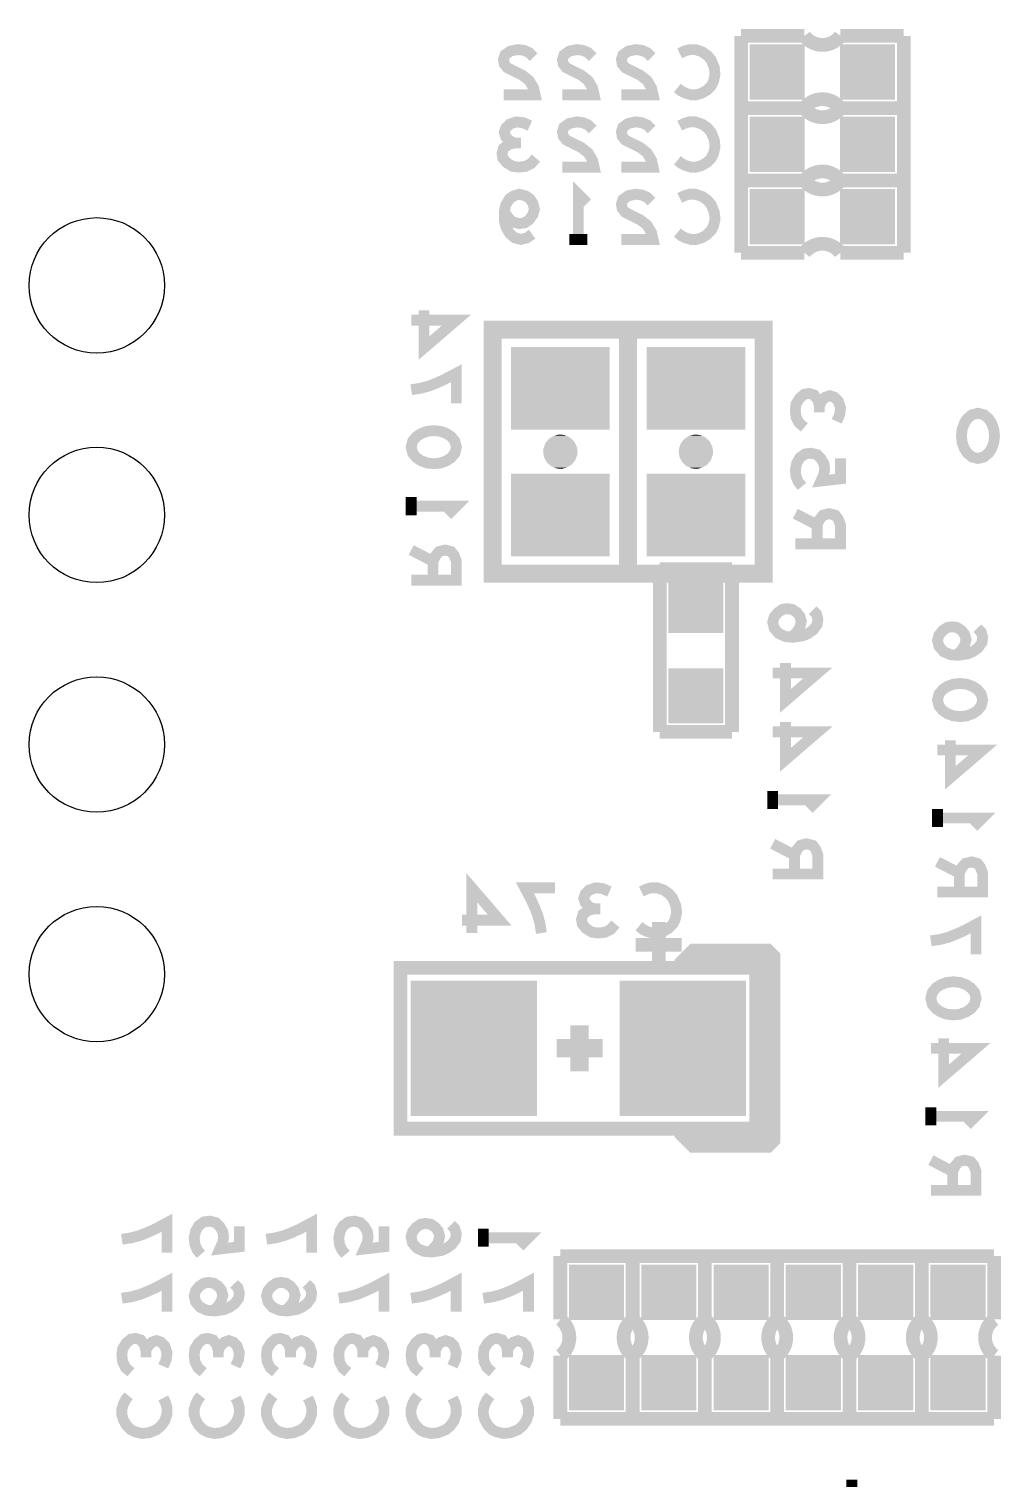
# Model space of a CAD drawing. Extents: x 0 to 200, y -10 to 130.
# Drawn here: x 123.52 to 134.28, y 34.83 to 50.88 of the extents above; entities that cross this region are included whole.
import ezdxf

# ---------------------------------------------------------------- set-up
doc = ezdxf.new("R2010")
doc.units = 0
doc.layers.get('0').update_dxf_attribs({"linetype": 'CONTINUOUS'})
doc.layers.add('MASK_BOTTOM_ART', color=6, linetype='CONTINUOUS')
doc.layers.add('SILK_BOTTOM_ART', color=5, linetype='CONTINUOUS')

# ---------------------------------------------------------------- blocks, each defined once
blk = doc.blocks.new('SQUARE_586')
blk.add_solid([(0.3048, 0.3048), (0.3048, -0.3048), (-0.3048, 0.3048), (-0.3048, -0.3048)])
blk = doc.blocks.new('RECTANGLE_467')
blk.add_solid([(0.5461, 0.4572), (0.5461, -0.4572), (-0.5461, 0.4572), (-0.5461, -0.4572)])
blk = doc.blocks.new('RECTANGLE_589')
blk.add_solid([(0.6985, 0.7493), (0.6985, -0.7493), (-0.6985, 0.7493), (-0.6985, -0.7493)])
blk = doc.blocks.new('ROUND_443')
blk.add_circle((0, 0), 0.749)

msp = doc.modelspace()

# ---------------------------------------------------------------- linework, layer by layer
at = {"layer": 'SILK_BOTTOM_ART'}
for points, const_width in [([(131.4, 50.8), (131.4, 50)], 0.1524), ([(132.1, 50.8), (131.4, 50.8)], 0.1524), ([(133.2, 50.8), (132.5, 50.8)], 0.1524), ([(133.2, 50), (133.2, 50.8)], 0.1524), ([(129.1047, 50.565), (129.0547, 50.615), (128.9964, 50.64), (128.9297, 50.6483), (128.8464, 50.6316), (128.7881, 50.59), (128.7714, 50.54), (128.7797, 50.49), (128.8131, 50.4483), (128.9797, 50.365), (129.0547, 50.3066), (129.1047, 50.2233), (129.1214, 50.1483), (128.7714, 50.1483)], 0.12), ([(129.7571, 50.565), (129.7071, 50.615), (129.6488, 50.64), (129.5821, 50.6483), (129.4988, 50.6316), (129.4405, 50.59), (129.4238, 50.54), (129.4321, 50.49), (129.4655, 50.4483), (129.6321, 50.365), (129.7071, 50.3066), (129.7571, 50.2233), (129.7738, 50.1483), (129.4238, 50.1483)], 0.12), ([(130.4095, 50.565), (130.3595, 50.615), (130.3012, 50.64), (130.2345, 50.6483), (130.1512, 50.6316), (130.0929, 50.59), (130.0762, 50.54), (130.0845, 50.49), (130.1179, 50.4483), (130.2845, 50.365), (130.3595, 50.3066), (130.4095, 50.2233), (130.4262, 50.1483), (130.0762, 50.1483)], 0.12), ([(130.7203, 50.6066), (130.7703, 50.6316), (130.8286, 50.6483), (130.8953, 50.6483), (130.9703, 50.6233), (131.0286, 50.5816), (131.0703, 50.5316), (131.1036, 50.4483), (131.1119, 50.3733), (131.0953, 50.2983), (131.0703, 50.2483), (131.0203, 50.1983), (130.9619, 50.165), (130.9036, 50.1483), (130.8453, 50.1483), (130.7869, 50.165), (130.7369, 50.19), (130.6953, 50.2233)], 0.12), ([(131.4, 50), (132.1, 50)], 0.1524), ([(131.4, 50), (131.4, 49.2)], 0.1524), ([(132.1, 50), (131.4, 50)], 0.1524), ([(132.5, 50), (133.2, 50)], 0.1524), ([(133.2, 50), (132.5, 50)], 0.1524), ([(133.2, 49.2), (133.2, 50)], 0.1524), ([(128.8881, 49.615), (128.8381, 49.64), (128.7964, 49.6816), (128.7797, 49.7316), (128.7964, 49.7816), (128.8381, 49.8233), (128.9131, 49.8483), (128.9881, 49.84), (129.0631, 49.8066)], 0.12), ([(129.7571, 49.765), (129.7071, 49.815), (129.6488, 49.84), (129.5821, 49.8483), (129.4988, 49.8316), (129.4405, 49.79), (129.4238, 49.74), (129.4321, 49.69), (129.4655, 49.6483), (129.6321, 49.565), (129.7071, 49.5066), (129.7571, 49.4233), (129.7738, 49.3483), (129.4238, 49.3483)], 0.12), ([(130.4095, 49.765), (130.3595, 49.815), (130.3012, 49.84), (130.2345, 49.8483), (130.1512, 49.8316), (130.0929, 49.79), (130.0762, 49.74), (130.0845, 49.69), (130.1179, 49.6483), (130.2845, 49.565), (130.3595, 49.5066), (130.4095, 49.4233), (130.4262, 49.3483), (130.0762, 49.3483)], 0.12), ([(130.7203, 49.8066), (130.7703, 49.8316), (130.8286, 49.8483), (130.8953, 49.8483), (130.9703, 49.8233), (131.0286, 49.7816), (131.0703, 49.7316), (131.1036, 49.6483), (131.1119, 49.5733), (131.0953, 49.4983), (131.0703, 49.4483), (131.0203, 49.3983), (130.9619, 49.365), (130.9036, 49.3483), (130.8453, 49.3483), (130.7869, 49.365), (130.7369, 49.39), (130.6953, 49.4233)], 0.12), ([(129.1297, 49.4483), (129.0797, 49.39), (129.0131, 49.3566), (128.9381, 49.3483), (128.8714, 49.3566), (128.8047, 49.3983), (128.7631, 49.4483), (128.7547, 49.4983), (128.7714, 49.5566), (128.8297, 49.5983), (128.8881, 49.615), (128.9631, 49.615)], 0.12), ([(131.4, 49.2), (131.4, 48.4)], 0.1524), ([(132.1, 49.2), (131.4, 49.2)], 0.1524), ([(131.4, 49.2), (132.1, 49.2)], 0.1524), ([(133.2, 49.2), (132.5, 49.2)], 0.1524), ([(132.5, 49.2), (133.2, 49.2)], 0.1524), ([(133.2, 48.4), (133.2, 49.2)], 0.1524), ([(129.0881, 48.6066), (129.0297, 48.565), (128.9631, 48.5483), (128.8964, 48.565), (128.8381, 48.615), (128.7964, 48.69), (128.7797, 48.765), (128.7797, 48.8566), (128.7964, 48.9316), (128.8381, 48.9983), (128.8881, 49.0316), (128.9464, 49.0483), (129.0131, 49.0316), (129.0631, 48.9983), (129.0964, 48.9483), (129.1131, 48.8816), (129.0964, 48.8233), (129.0547, 48.765), (129.0047, 48.7316), (128.9464, 48.7233), (128.8797, 48.74), (128.8297, 48.7816), (128.7797, 48.8566)], 0.12), ([(129.5988, 48.5483), (129.5988, 49.0483), (129.6988, 48.9483)], 0.12), ([(130.4095, 48.965), (130.3595, 49.015), (130.3012, 49.04), (130.2345, 49.0483), (130.1512, 49.0316), (130.0929, 48.99), (130.0762, 48.94), (130.0845, 48.89), (130.1179, 48.8483), (130.2845, 48.765), (130.3595, 48.7066), (130.4095, 48.6233), (130.4262, 48.5483), (130.0762, 48.5483)], 0.12), ([(130.7203, 49.0066), (130.7703, 49.0316), (130.8286, 49.0483), (130.8953, 49.0483), (130.9703, 49.0233), (131.0286, 48.9816), (131.0703, 48.9316), (131.1036, 48.8483), (131.1119, 48.7733), (131.0953, 48.6983), (131.0703, 48.6483), (131.0203, 48.5983), (130.9619, 48.565), (130.9036, 48.5483), (130.8453, 48.5483), (130.7869, 48.565), (130.7369, 48.59), (130.6953, 48.6233)], 0.12), ([(129.6988, 48.5483), (129.4988, 48.5483)], 0.12), ([(131.4, 48.4), (132.1, 48.4)], 0.1524), ([(132.5, 48.4), (133.2, 48.4)], 0.1524), ([(127.75, 47.6548), (128.25, 47.6548), (127.8917, 47.3465), (127.8917, 47.7631)], 0.12), ([(128.65, 47.55), (130.15, 47.55), (130.15, 44.85), (128.65, 44.85), (128.65, 47.55)], 0.2), ([(131.65, 44.85), (130.15, 44.85), (130.15, 47.55), (131.65, 47.55), (131.65, 44.85)], 0.2), ([(127.75, 46.8857), (127.8583, 46.9024), (127.95, 46.9274), (128.0333, 46.9607), (128.125, 47.0024), (128.25, 47.0691), (128.25, 46.7357)], 0.12), ([(132.1, 46.4691), (132.0417, 46.5191), (132.0083, 46.5857), (132, 46.6607), (132.0083, 46.7274), (132.05, 46.7941), (132.1, 46.8357), (132.15, 46.8441), (132.2083, 46.8274), (132.25, 46.7691), (132.2667, 46.7107), (132.2667, 46.6357)], 0.12), ([(132.2667, 46.7107), (132.2917, 46.7607), (132.3333, 46.8024), (132.3833, 46.8191), (132.4333, 46.8024), (132.475, 46.7607), (132.5, 46.6857), (132.4917, 46.6107), (132.4583, 46.5357)], 0.12), ([(134.0214, 46.625), (134.0881, 46.6083), (134.1381, 46.5667), (134.1714, 46.5167), (134.1964, 46.45), (134.2047, 46.375), (134.1964, 46.3), (134.1714, 46.2333), (134.1381, 46.1833), (134.0881, 46.1417), (134.0214, 46.125), (133.9547, 46.1417), (133.9047, 46.1833), (133.8714, 46.2333), (133.8464, 46.3), (133.8381, 46.375), (133.8464, 46.45), (133.8714, 46.5167), (133.9047, 46.5667), (133.9547, 46.6083), (134.0214, 46.625)], 0.12), ([(128.25, 46.25), (128.2333, 46.1833), (128.1917, 46.1333), (128.1417, 46.1), (128.075, 46.075), (128, 46.0667), (127.925, 46.075), (127.8583, 46.1), (127.8083, 46.1333), (127.7667, 46.1833), (127.75, 46.25), (127.7667, 46.3167), (127.8083, 46.3667), (127.8583, 46.4), (127.925, 46.425), (128, 46.4333), (128.075, 46.425), (128.1417, 46.4), (128.1917, 46.3667), (128.2333, 46.3167), (128.25, 46.25)], 0.12), ([(132.075, 45.8167), (132.0333, 45.8667), (132.0083, 45.925), (132, 46), (132.0167, 46.075), (132.05, 46.1333), (132.1083, 46.175), (132.175, 46.1833), (132.2417, 46.1667), (132.2833, 46.125), (132.3167, 46.0667), (132.325, 46.0083), (132.3167, 45.95), (132.2833, 45.875), (132.5, 45.9), (132.5, 46.125)], 0.12), ([(127.75, 45.4976), (127.75, 45.6976)], 0.12), ([(127.75, 45.5976), (128.25, 45.5976), (128.15, 45.4976)], 0.12), ([(132, 45.1809), (132.5, 45.1809), (132.5, 45.3893), (132.475, 45.4559), (132.4417, 45.4976), (132.375, 45.5143), (132.3083, 45.4976), (132.2667, 45.4476), (132.2417, 45.3893), (132.2417, 45.1809)], 0.12), ([(132.2417, 45.3893), (132, 45.5143)], 0.12), ([(127.75, 44.7785), (128.25, 44.7785), (128.25, 44.9869), (128.225, 45.0535), (128.1917, 45.0952), (128.125, 45.1119), (128.0583, 45.0952), (128.0167, 45.0452), (127.9917, 44.9869), (127.9917, 44.7785)], 0.12), ([(127.9917, 44.9869), (127.75, 45.1119)], 0.12), ([(131.3, 44.9), (130.5, 44.9)], 0.1524), ([(130.5, 44.9), (130.5, 43.1)], 0.1524), ([(131.3, 43.1), (131.3, 44.9)], 0.1524), ([(131.9583, 44.1465), (132.0167, 44.2048), (132.05, 44.2548), (132.0667, 44.3215), (132.05, 44.3798), (132.0167, 44.4215), (131.9667, 44.4548), (131.9083, 44.4631), (131.8583, 44.4548), (131.8083, 44.4215), (131.7667, 44.3715), (131.75, 44.3131), (131.7667, 44.2465), (131.8167, 44.1881), (131.8917, 44.1548), (131.975, 44.1465), (132.0833, 44.1631), (132.1417, 44.1881), (132.2, 44.2298), (132.2417, 44.2881), (132.25, 44.3465), (132.2333, 44.4048), (132.1917, 44.4465)], 0.12), ([(133.7816, 43.9465), (133.84, 44.0048), (133.8733, 44.0548), (133.89, 44.1215), (133.8733, 44.1798), (133.84, 44.2215), (133.79, 44.2548), (133.7316, 44.2631), (133.6816, 44.2548), (133.6316, 44.2215), (133.59, 44.1715), (133.5733, 44.1131), (133.59, 44.0465), (133.64, 43.9881), (133.715, 43.9548), (133.7983, 43.9465), (133.9066, 43.9631), (133.965, 43.9881), (134.0233, 44.0298), (134.065, 44.0881), (134.0733, 44.1465), (134.0566, 44.2048), (134.015, 44.2465)], 0.12), ([(131.75, 43.7524), (132.25, 43.7524), (131.8917, 43.4441), (131.8917, 43.8607)], 0.12), ([(134.0733, 43.4524), (134.0566, 43.3857), (134.015, 43.3357), (133.965, 43.3024), (133.8983, 43.2774), (133.8233, 43.2691), (133.7483, 43.2774), (133.6816, 43.3024), (133.6316, 43.3357), (133.59, 43.3857), (133.5733, 43.4524), (133.59, 43.5191), (133.6316, 43.5691), (133.6816, 43.6024), (133.7483, 43.6274), (133.8233, 43.6357), (133.8983, 43.6274), (133.965, 43.6024), (134.015, 43.5691), (134.0566, 43.5191), (134.0733, 43.4524)], 0.12), ([(130.5, 43.1), (131.3, 43.1)], 0.1524), ([(131.75, 43.1), (132.25, 43.1), (131.8917, 42.7917), (131.8917, 43.2083)], 0.12), ([(133.5733, 42.9), (134.0733, 42.9), (133.715, 42.5917), (133.715, 43.0083)], 0.12), ([(131.75, 42.2476), (131.75, 42.4476)], 0.12), ([(131.75, 42.3476), (132.25, 42.3476), (132.15, 42.2476)], 0.12), ([(133.5733, 42.0476), (133.5733, 42.2476)], 0.12), ([(133.5733, 42.1476), (134.0733, 42.1476), (133.9733, 42.0476)], 0.12), ([(131.75, 41.5285), (132.25, 41.5285), (132.25, 41.7369), (132.225, 41.8035), (132.1917, 41.8452), (132.125, 41.8619), (132.0583, 41.8452), (132.0167, 41.7952), (131.9917, 41.7369), (131.9917, 41.5285)], 0.12), ([(131.9917, 41.7369), (131.75, 41.8619)], 0.12), ([(133.5733, 41.3285), (134.0733, 41.3285), (134.0733, 41.5369), (134.0483, 41.6035), (134.015, 41.6452), (133.9483, 41.6619), (133.8816, 41.6452), (133.84, 41.5952), (133.815, 41.5369), (133.815, 41.3285)], 0.12), ([(133.815, 41.5369), (133.5733, 41.6619)], 0.12), ([(128.4214, 40.875), (128.4214, 41.375), (128.7297, 41.0167), (128.3131, 41.0167)], 0.12), ([(129.1905, 40.875), (129.1738, 40.9833), (129.1488, 41.075), (129.1155, 41.1583), (129.0738, 41.25), (129.0071, 41.375), (129.3405, 41.375)], 0.12), ([(129.7679, 41.1417), (129.7179, 41.1667), (129.6762, 41.2083), (129.6595, 41.2583), (129.6762, 41.3083), (129.7179, 41.35), (129.7929, 41.375), (129.8679, 41.3667), (129.9429, 41.3333)], 0.12), ([(130.2953, 41.3333), (130.3453, 41.3583), (130.4036, 41.375), (130.4703, 41.375), (130.5453, 41.35), (130.6036, 41.3083), (130.6453, 41.2583), (130.6786, 41.175), (130.6869, 41.1), (130.6703, 41.025), (130.6453, 40.975), (130.5953, 40.925), (130.5369, 40.8917), (130.4786, 40.875), (130.4203, 40.875), (130.3619, 40.8917), (130.3119, 40.9167), (130.2703, 40.95)], 0.12), ([(130.0095, 40.975), (129.9595, 40.9167), (129.8929, 40.8833), (129.8179, 40.875), (129.7512, 40.8833), (129.6845, 40.925), (129.6429, 40.975), (129.6345, 41.025), (129.6512, 41.0833), (129.7095, 41.125), (129.7679, 41.1417), (129.8429, 41.1417)], 0.12), ([(130.489, 40.489), (130.489, 40.997)], 0.1524), ([(133.5, 40.7881), (133.6083, 40.8048), (133.7, 40.8298), (133.7833, 40.8631), (133.875, 40.9048), (134, 40.9715), (134, 40.6381)], 0.12), ([(130.235, 40.743), (130.743, 40.743)], 0.1524), ([(130.743, 40.489), (130.743, 40.5525), (130.87, 40.6795), (131.6955, 40.6795), (131.759, 40.616), (131.759, 38.584), (131.6955, 38.5205), (130.87, 38.5205), (130.743, 38.6475), (130.743, 38.711)], 0.1524), ([(130.743, 40.5525), (131.6955, 40.5525), (131.6955, 38.711), (131.632, 38.6475), (130.87, 38.6475), (130.8065, 38.711)], 0.1524), ([(131.505, 40.489), (127.6315, 40.489), (127.6315, 38.711), (131.5685, 38.711), (131.5685, 40.489), (131.505, 40.489)], 0.1524), ([(134, 40.1524), (133.9833, 40.0857), (133.9417, 40.0357), (133.8917, 40.0024), (133.825, 39.9774), (133.75, 39.9691), (133.675, 39.9774), (133.6083, 40.0024), (133.5583, 40.0357), (133.5167, 40.0857), (133.5, 40.1524), (133.5167, 40.2191), (133.5583, 40.2691), (133.6083, 40.3024), (133.675, 40.3274), (133.75, 40.3357), (133.825, 40.3274), (133.8917, 40.3024), (133.9417, 40.2691), (133.9833, 40.2191), (134, 40.1524)], 0.12), ([(129.6127, 39.854), (129.6127, 39.346)], 0.2032), ([(129.8667, 39.6), (129.3587, 39.6)], 0.2032), ([(133.5, 39.6), (134, 39.6), (133.6417, 39.2917), (133.6417, 39.7083)], 0.12), ([(133.5, 38.7476), (133.5, 38.9476)], 0.12), ([(133.5, 38.8476), (134, 38.8476), (133.9, 38.7476)], 0.12), ([(133.5, 38.0285), (134, 38.0285), (134, 38.2369), (133.975, 38.3035), (133.9417, 38.3452), (133.875, 38.3619), (133.8083, 38.3452), (133.7667, 38.2952), (133.7417, 38.2369), (133.7417, 38.0285)], 0.12), ([(133.7417, 38.2369), (133.5, 38.3619)], 0.12), ([(124.5483, 37.4869), (124.6566, 37.5036), (124.7483, 37.5286), (124.8316, 37.5619), (124.9233, 37.6036), (125.0483, 37.6703), (125.0483, 37.3369)], 0.12), ([(125.4233, 37.3203), (125.3816, 37.3703), (125.3566, 37.4286), (125.3483, 37.5036), (125.365, 37.5786), (125.3983, 37.6369), (125.4566, 37.6786), (125.5233, 37.6869), (125.59, 37.6703), (125.6316, 37.6286), (125.665, 37.5703), (125.6733, 37.5119), (125.665, 37.4536), (125.6316, 37.3786), (125.8483, 37.4036), (125.8483, 37.6286)], 0.12), ([(126.1483, 37.4869), (126.2566, 37.5036), (126.3483, 37.5286), (126.4316, 37.5619), (126.5233, 37.6036), (126.6483, 37.6703), (126.6483, 37.3369)], 0.12), ([(127.0233, 37.3203), (126.9816, 37.3703), (126.9566, 37.4286), (126.9483, 37.5036), (126.965, 37.5786), (126.9983, 37.6369), (127.0566, 37.6786), (127.1233, 37.6869), (127.19, 37.6703), (127.2316, 37.6286), (127.265, 37.5703), (127.2733, 37.5119), (127.265, 37.4536), (127.2316, 37.3786), (127.4483, 37.4036), (127.4483, 37.6286)], 0.12), ([(127.9566, 37.3453), (128.015, 37.4036), (128.0483, 37.4536), (128.065, 37.5203), (128.0483, 37.5786), (128.015, 37.6203), (127.965, 37.6536), (127.9066, 37.6619), (127.8566, 37.6536), (127.8066, 37.6203), (127.765, 37.5703), (127.7483, 37.5119), (127.765, 37.4453), (127.815, 37.3869), (127.89, 37.3536), (127.9733, 37.3453), (128.0816, 37.3619), (128.14, 37.3869), (128.1983, 37.4286), (128.24, 37.4869), (128.2483, 37.5453), (128.2316, 37.6036), (128.19, 37.6453)], 0.12), ([(128.5483, 37.4036), (128.5483, 37.6036)], 0.12), ([(128.5483, 37.5036), (129.0483, 37.5036), (128.9483, 37.4036)], 0.12), ([(130.2, 37.3), (129.4, 37.3)], 0.1524), ([(129.4, 37.3), (129.4, 36.6)], 0.1524), ([(131, 37.3), (130.2, 37.3)], 0.1524), ([(130.2, 37.3), (130.2, 36.6)], 0.1524), ([(130.2, 36.6), (130.2, 37.3)], 0.1524), ([(131, 36.6), (131, 37.3)], 0.1524), ([(131.8, 37.3), (131, 37.3)], 0.1524), ([(131, 37.3), (131, 36.6)], 0.1524), ([(131.8, 36.6), (131.8, 37.3)], 0.1524), ([(132.6, 37.3), (131.8, 37.3)], 0.1524), ([(131.8, 37.3), (131.8, 36.6)], 0.1524), ([(132.6, 36.6), (132.6, 37.3)], 0.1524), ([(133.4, 37.3), (132.6, 37.3)], 0.1524), ([(132.6, 37.3), (132.6, 36.6)], 0.1524), ([(134.2, 37.3), (133.4, 37.3)], 0.1524), ([(133.4, 37.3), (133.4, 36.6)], 0.1524), ([(133.4, 36.6), (133.4, 37.3)], 0.1524), ([(134.2, 36.6), (134.2, 37.3)], 0.1524), ([(124.5483, 36.8345), (124.6566, 36.8512), (124.7483, 36.8762), (124.8316, 36.9095), (124.9233, 36.9512), (125.0483, 37.0179), (125.0483, 36.6845)], 0.12), ([(125.5566, 36.6929), (125.615, 36.7512), (125.6483, 36.8012), (125.665, 36.8679), (125.6483, 36.9262), (125.615, 36.9679), (125.565, 37.0012), (125.5066, 37.0095), (125.4566, 37.0012), (125.4066, 36.9679), (125.365, 36.9179), (125.3483, 36.8595), (125.365, 36.7929), (125.415, 36.7345), (125.49, 36.7012), (125.5733, 36.6929), (125.6816, 36.7095), (125.74, 36.7345), (125.7983, 36.7762), (125.84, 36.8345), (125.8483, 36.8929), (125.8316, 36.9512), (125.79, 36.9929)], 0.12), ([(126.3566, 36.6929), (126.415, 36.7512), (126.4483, 36.8012), (126.465, 36.8679), (126.4483, 36.9262), (126.415, 36.9679), (126.365, 37.0012), (126.3066, 37.0095), (126.2566, 37.0012), (126.2066, 36.9679), (126.165, 36.9179), (126.1483, 36.8595), (126.165, 36.7929), (126.215, 36.7345), (126.29, 36.7012), (126.3733, 36.6929), (126.4816, 36.7095), (126.54, 36.7345), (126.5983, 36.7762), (126.64, 36.8345), (126.6483, 36.8929), (126.6316, 36.9512), (126.59, 36.9929)], 0.12), ([(126.9483, 36.8345), (127.0566, 36.8512), (127.1483, 36.8762), (127.2316, 36.9095), (127.3233, 36.9512), (127.4483, 37.0179), (127.4483, 36.6845)], 0.12), ([(127.7483, 36.8345), (127.8566, 36.8512), (127.9483, 36.8762), (128.0316, 36.9095), (128.1233, 36.9512), (128.2483, 37.0179), (128.2483, 36.6845)], 0.12), ([(128.5483, 36.8345), (128.6566, 36.8512), (128.7483, 36.8762), (128.8316, 36.9095), (128.9233, 36.9512), (129.0483, 37.0179), (129.0483, 36.6845)], 0.12), ([(124.6483, 36.0155), (124.59, 36.0655), (124.5566, 36.1321), (124.5483, 36.2071), (124.5566, 36.2738), (124.5983, 36.3405), (124.6483, 36.3821), (124.6983, 36.3905), (124.7566, 36.3738), (124.7983, 36.3155), (124.815, 36.2571), (124.815, 36.1821)], 0.12), ([(124.815, 36.2571), (124.84, 36.3071), (124.8816, 36.3488), (124.9316, 36.3655), (124.9816, 36.3488), (125.0233, 36.3071), (125.0483, 36.2321), (125.04, 36.1571), (125.0066, 36.0821)], 0.12), ([(125.4483, 36.0155), (125.39, 36.0655), (125.3566, 36.1321), (125.3483, 36.2071), (125.3566, 36.2738), (125.3983, 36.3405), (125.4483, 36.3821), (125.4983, 36.3905), (125.5566, 36.3738), (125.5983, 36.3155), (125.615, 36.2571), (125.615, 36.1821)], 0.12), ([(125.615, 36.2571), (125.64, 36.3071), (125.6816, 36.3488), (125.7316, 36.3655), (125.7816, 36.3488), (125.8233, 36.3071), (125.8483, 36.2321), (125.84, 36.1571), (125.8066, 36.0821)], 0.12), ([(126.2483, 36.0155), (126.19, 36.0655), (126.1566, 36.1321), (126.1483, 36.2071), (126.1566, 36.2738), (126.1983, 36.3405), (126.2483, 36.3821), (126.2983, 36.3905), (126.3566, 36.3738), (126.3983, 36.3155), (126.415, 36.2571), (126.415, 36.1821)], 0.12), ([(126.415, 36.2571), (126.44, 36.3071), (126.4816, 36.3488), (126.5316, 36.3655), (126.5816, 36.3488), (126.6233, 36.3071), (126.6483, 36.2321), (126.64, 36.1571), (126.6066, 36.0821)], 0.12), ([(127.0483, 36.0155), (126.99, 36.0655), (126.9566, 36.1321), (126.9483, 36.2071), (126.9566, 36.2738), (126.9983, 36.3405), (127.0483, 36.3821), (127.0983, 36.3905), (127.1566, 36.3738), (127.1983, 36.3155), (127.215, 36.2571), (127.215, 36.1821)], 0.12), ([(127.215, 36.2571), (127.24, 36.3071), (127.2816, 36.3488), (127.3316, 36.3655), (127.3816, 36.3488), (127.4233, 36.3071), (127.4483, 36.2321), (127.44, 36.1571), (127.4066, 36.0821)], 0.12), ([(127.8483, 36.0155), (127.79, 36.0655), (127.7566, 36.1321), (127.7483, 36.2071), (127.7566, 36.2738), (127.7983, 36.3405), (127.8483, 36.3821), (127.8983, 36.3905), (127.9566, 36.3738), (127.9983, 36.3155), (128.015, 36.2571), (128.015, 36.1821)], 0.12), ([(128.015, 36.2571), (128.04, 36.3071), (128.0816, 36.3488), (128.1316, 36.3655), (128.1816, 36.3488), (128.2233, 36.3071), (128.2483, 36.2321), (128.24, 36.1571), (128.2066, 36.0821)], 0.12), ([(128.6483, 36.0155), (128.59, 36.0655), (128.5566, 36.1321), (128.5483, 36.2071), (128.5566, 36.2738), (128.5983, 36.3405), (128.6483, 36.3821), (128.6983, 36.3905), (128.7566, 36.3738), (128.7983, 36.3155), (128.815, 36.2571), (128.815, 36.1821)], 0.12), ([(128.815, 36.2571), (128.84, 36.3071), (128.8816, 36.3488), (128.9316, 36.3655), (128.9816, 36.3488), (129.0233, 36.3071), (129.0483, 36.2321), (129.04, 36.1571), (129.0066, 36.0821)], 0.12), ([(129.4, 36.2), (129.4, 35.5)], 0.1524), ([(130.2, 36.2), (130.2, 35.5)], 0.1524), ([(130.2, 35.5), (130.2, 36.2)], 0.1524), ([(131, 35.5), (131, 36.2)], 0.1524), ([(131, 36.2), (131, 35.5)], 0.1524), ([(131.8, 35.5), (131.8, 36.2)], 0.1524), ([(131.8, 36.2), (131.8, 35.5)], 0.1524), ([(132.6, 35.5), (132.6, 36.2)], 0.1524), ([(132.6, 36.2), (132.6, 35.5)], 0.1524), ([(133.4, 36.2), (133.4, 35.5)], 0.1524), ([(133.4, 35.5), (133.4, 36.2)], 0.1524), ([(134.2, 35.5), (134.2, 36.2)], 0.1524), ([(125.0066, 35.7297), (125.0316, 35.6797), (125.0483, 35.6214), (125.0483, 35.5547), (125.0233, 35.4797), (124.9816, 35.4214), (124.9316, 35.3797), (124.8483, 35.3464), (124.7733, 35.3381), (124.6983, 35.3547), (124.6483, 35.3797), (124.5983, 35.4297), (124.565, 35.4881), (124.5483, 35.5464), (124.5483, 35.6047), (124.565, 35.6631), (124.59, 35.7131), (124.6233, 35.7547)], 0.12), ([(125.8066, 35.7297), (125.8316, 35.6797), (125.8483, 35.6214), (125.8483, 35.5547), (125.8233, 35.4797), (125.7816, 35.4214), (125.7316, 35.3797), (125.6483, 35.3464), (125.5733, 35.3381), (125.4983, 35.3547), (125.4483, 35.3797), (125.3983, 35.4297), (125.365, 35.4881), (125.3483, 35.5464), (125.3483, 35.6047), (125.365, 35.6631), (125.39, 35.7131), (125.4233, 35.7547)], 0.12), ([(126.6066, 35.7297), (126.6316, 35.6797), (126.6483, 35.6214), (126.6483, 35.5547), (126.6233, 35.4797), (126.5816, 35.4214), (126.5316, 35.3797), (126.4483, 35.3464), (126.3733, 35.3381), (126.2983, 35.3547), (126.2483, 35.3797), (126.1983, 35.4297), (126.165, 35.4881), (126.1483, 35.5464), (126.1483, 35.6047), (126.165, 35.6631), (126.19, 35.7131), (126.2233, 35.7547)], 0.12), ([(127.4066, 35.7297), (127.4316, 35.6797), (127.4483, 35.6214), (127.4483, 35.5547), (127.4233, 35.4797), (127.3816, 35.4214), (127.3316, 35.3797), (127.2483, 35.3464), (127.1733, 35.3381), (127.0983, 35.3547), (127.0483, 35.3797), (126.9983, 35.4297), (126.965, 35.4881), (126.9483, 35.5464), (126.9483, 35.6047), (126.965, 35.6631), (126.99, 35.7131), (127.0233, 35.7547)], 0.12), ([(128.2066, 35.7297), (128.2316, 35.6797), (128.2483, 35.6214), (128.2483, 35.5547), (128.2233, 35.4797), (128.1816, 35.4214), (128.1316, 35.3797), (128.0483, 35.3464), (127.9733, 35.3381), (127.8983, 35.3547), (127.8483, 35.3797), (127.7983, 35.4297), (127.765, 35.4881), (127.7483, 35.5464), (127.7483, 35.6047), (127.765, 35.6631), (127.79, 35.7131), (127.8233, 35.7547)], 0.12), ([(129.0066, 35.7297), (129.0316, 35.6797), (129.0483, 35.6214), (129.0483, 35.5547), (129.0233, 35.4797), (128.9816, 35.4214), (128.9316, 35.3797), (128.8483, 35.3464), (128.7733, 35.3381), (128.6983, 35.3547), (128.6483, 35.3797), (128.5983, 35.4297), (128.565, 35.4881), (128.5483, 35.5464), (128.5483, 35.6047), (128.565, 35.6631), (128.59, 35.7131), (128.6233, 35.7547)], 0.12), ([(129.4, 35.5), (130.2, 35.5)], 0.1524), ([(130.2, 35.5), (131, 35.5)], 0.1524), ([(131, 35.5), (131.8, 35.5)], 0.1524), ([(131.8, 35.5), (132.6, 35.5)], 0.1524), ([(132.6, 35.5), (133.4, 35.5)], 0.1524), ([(133.4, 35.5), (134.2, 35.5)], 0.1524), ([(132.625, 34.6286), (132.625, 34.8286)], 0.12)]:
    msp.add_lwpolyline(points, dxfattribs=dict(at, const_width=const_width))
at = {"layer": 'SILK_BOTTOM_ART', "const_width": 0.1524}
for points in [[(132.1, 50.8, 0.5), (132.5, 50.8)], [(132.5, 50, 0.5), (132.1, 50)], [(132.1, 50, 0.5), (132.5, 50)], [(132.5, 49.2, 0.5), (132.1, 49.2)], [(132.1, 49.2, 0.5), (132.5, 49.2)], [(132.5, 48.4, 0.5), (132.1, 48.4)], [(129.4, 36.2, 0.5), (129.4, 36.6)], [(130.2, 36.6, 0.5), (130.2, 36.2)], [(130.2, 36.2, 0.5), (130.2, 36.6)], [(131, 36.6, 0.5), (131, 36.2)], [(131, 36.2, 0.5), (131, 36.6)], [(131.8, 36.6, 0.5), (131.8, 36.2)], [(131.8, 36.2, 0.5), (131.8, 36.6)], [(132.6, 36.6, 0.5), (132.6, 36.2)], [(132.6, 36.2, 0.5), (132.6, 36.6)], [(133.4, 36.6, 0.5), (133.4, 36.2)], [(133.4, 36.2, 0.5), (133.4, 36.6)], [(134.2, 36.6, 0.5), (134.2, 36.2)]]:
    msp.add_lwpolyline(points, format="xyb", dxfattribs=at)
at = {"layer": 'SILK_BOTTOM_ART'}
for points in [[(129.298622, 46.358302), (129.3274, 46.376124), (129.505972, 46.358302), (129.466746, 46.376124)], [(129.3274, 46.376124), (129.361216, 46.383952), (129.466746, 46.376124), (129.449514, 46.383952)], [(129.361216, 46.383952), (129.387812, 46.390108), (129.449514, 46.383952), (129.387812, 46.390108)], [(130.798622, 46.358302), (130.8274, 46.376124), (131.005972, 46.358302), (130.966746, 46.376124)], [(130.8274, 46.376124), (130.861216, 46.383952), (130.966746, 46.376124), (130.949514, 46.383952)], [(130.861216, 46.383952), (130.887812, 46.390108), (130.949514, 46.383952), (130.887812, 46.390108)], [(129.2095, 46.2), (129.213256, 46.237646), (129.5905, 46.2), (129.58429, 46.237646)], [(129.21571, 46.162352), (129.2095, 46.2), (129.586742, 46.162352), (129.5905, 46.2)], [(129.213256, 46.237646), (129.222178, 46.261182), (129.58429, 46.237646), (129.580406, 46.261182)], [(129.222178, 46.261182), (129.23524, 46.295628), (129.580406, 46.261182), (129.562016, 46.295628)], [(129.23524, 46.295628), (129.251934, 46.315882), (129.562016, 46.295628), (129.5512, 46.315882)], [(129.251934, 46.315882), (129.274682, 46.343476), (129.5512, 46.315882), (129.52178, 46.343476)], [(129.274682, 46.343476), (129.298622, 46.358302), (129.52178, 46.343476), (129.505972, 46.358302)], [(130.7095, 46.2), (130.713256, 46.237646), (131.0905, 46.2), (131.08429, 46.237646)], [(130.71571, 46.162352), (130.7095, 46.2), (131.086742, 46.162352), (131.0905, 46.2)], [(130.713256, 46.237646), (130.722178, 46.261182), (131.08429, 46.237646), (131.080406, 46.261182)], [(130.722178, 46.261182), (130.73524, 46.295628), (131.080406, 46.261182), (131.062016, 46.295628)], [(130.73524, 46.295628), (130.751934, 46.315882), (131.062016, 46.295628), (131.0512, 46.315882)], [(130.751934, 46.315882), (130.774682, 46.343476), (131.0512, 46.315882), (131.02178, 46.343476)], [(130.774682, 46.343476), (130.798622, 46.358302), (131.02178, 46.343476), (131.005972, 46.358302)], [(129.219592, 46.138816), (129.21571, 46.162352), (129.577818, 46.138816), (129.586742, 46.162352)], [(129.237984, 46.10437), (129.219592, 46.138816), (129.564758, 46.10437), (129.577818, 46.138816)], [(129.248798, 46.084116), (129.237984, 46.10437), (129.548062, 46.084116), (129.564758, 46.10437)], [(129.27822, 46.056522), (129.248798, 46.084116), (129.525316, 46.056522), (129.548062, 46.084116)], [(129.294026, 46.041696), (129.27822, 46.056522), (129.501374, 46.041696), (129.525316, 46.056522)], [(129.333254, 46.023874), (129.294026, 46.041696), (129.472598, 46.023874), (129.501374, 46.041696)], [(130.719592, 46.138816), (130.71571, 46.162352), (131.077818, 46.138816), (131.086742, 46.162352)], [(130.737984, 46.10437), (130.719592, 46.138816), (131.064758, 46.10437), (131.077818, 46.138816)], [(130.748798, 46.084116), (130.737984, 46.10437), (131.048062, 46.084116), (131.064758, 46.10437)], [(130.77822, 46.056522), (130.748798, 46.084116), (131.025316, 46.056522), (131.048062, 46.084116)], [(130.794026, 46.041696), (130.77822, 46.056522), (131.001374, 46.041696), (131.025316, 46.056522)], [(130.833254, 46.023874), (130.794026, 46.041696), (130.972598, 46.023874), (131.001374, 46.041696)], [(129.350484, 46.016046), (129.333254, 46.023874), (129.43878, 46.016046), (129.472598, 46.023874)], [(129.412186, 46.00989), (129.350484, 46.016046), (129.412186, 46.00989), (129.43878, 46.016046)], [(130.850484, 46.016046), (130.833254, 46.023874), (130.93878, 46.016046), (130.972598, 46.023874)], [(130.912186, 46.00989), (130.850484, 46.016046), (130.912186, 46.00989), (130.93878, 46.016046)]]:
    msp.add_solid(points, dxfattribs=at)

# ---------------------------------------------------------------- block references
at = {"layer": 'MASK_BOTTOM_ART'}
for name, p in [('SQUARE_586', (131.8, 50.4)), ('SQUARE_586', (132.8, 50.4)), ('SQUARE_586', (131.8, 49.6)), ('SQUARE_586', (132.8, 49.6)), ('SQUARE_586', (131.8, 48.8)), ('SQUARE_586', (132.8, 48.8)), ('ROUND_443', (124.27, 48.04)), ('RECTANGLE_467', (129.4, 46.9)), ('RECTANGLE_467', (130.9, 46.9)), ('ROUND_443', (124.27, 45.5)), ('RECTANGLE_467', (129.4, 45.5)), ('RECTANGLE_467', (130.9, 45.5)), ('SQUARE_586', (130.9, 44.5)), ('SQUARE_586', (130.9, 43.5)), ('ROUND_443', (124.27, 42.96)), ('ROUND_443', (124.27, 40.42)), ('RECTANGLE_589', (128.4443, 39.6)), ('RECTANGLE_589', (130.7557, 39.6)), ('SQUARE_586', (129.8, 36.9)), ('SQUARE_586', (130.6, 36.9)), ('SQUARE_586', (131.4, 36.9)), ('SQUARE_586', (132.2, 36.9)), ('SQUARE_586', (133, 36.9)), ('SQUARE_586', (133.8, 36.9)), ('SQUARE_586', (129.8, 35.9)), ('SQUARE_586', (130.6, 35.9)), ('SQUARE_586', (131.4, 35.9)), ('SQUARE_586', (132.2, 35.9)), ('SQUARE_586', (133, 35.9)), ('SQUARE_586', (133.8, 35.9))]:
    msp.add_blockref(name, p, dxfattribs=at)

doc.saveas('drawing.dxf')
